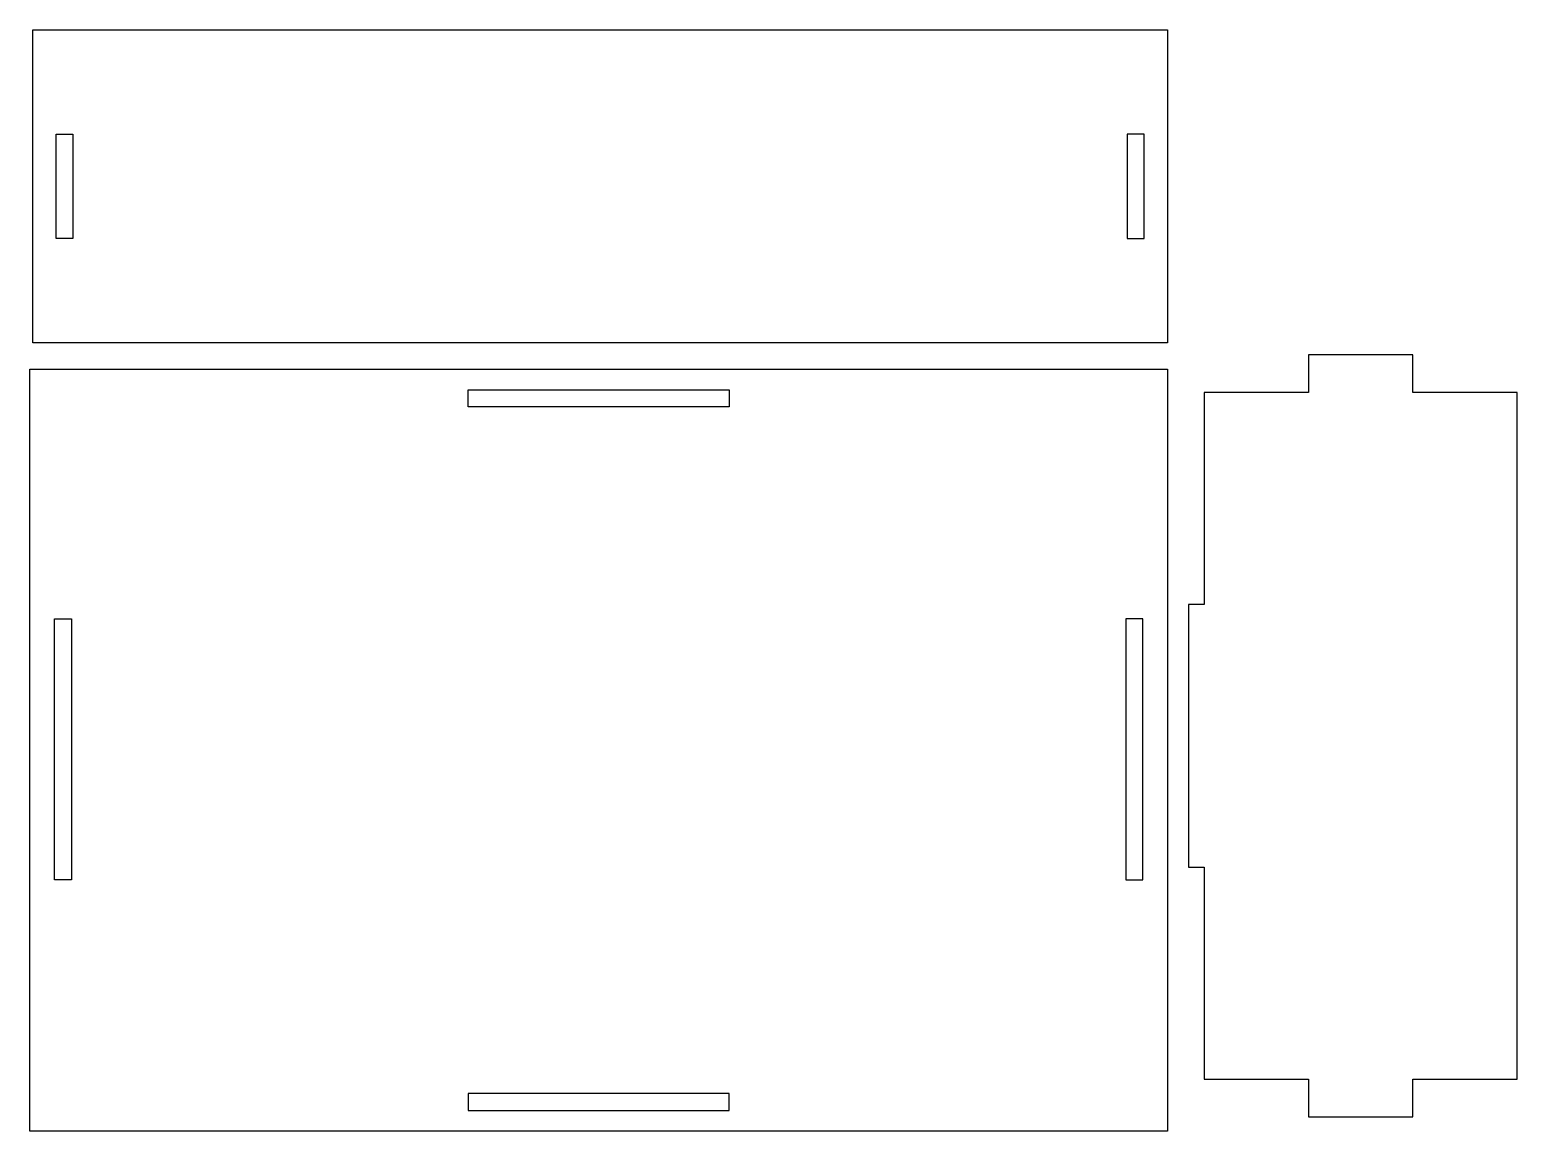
# Model space of a CAD drawing. Extents: x -109 to 176, y -348 to -137.
import ezdxf

# ---------------------------------------------------------------- set-up
doc = ezdxf.new("R2010")
doc.units = 0
doc.layers.add('DEFAULT', color=7, linetype='CONTINUOUS')

msp = doc.modelspace()

# ---------------------------------------------------------------- linework, layer by layer
at = {"layer": 'DEFAULT'}
for points in [[(-108.44, -197), (-108.44, -137), (109, -137), (109, -197)], [(-100.72, -177), (-103.97, -177), (-103.97, -157), (-100.72, -157)], [(104.53, -157), (101.28, -157), (101.28, -177), (104.53, -177)], [(109, -348), (-109, -348), (-109, -202), (109, -202)], [(-25, -209.25), (-25, -206), (25, -206), (25, -209.25)], [(-101, -299.86), (-104.25, -299.86), (-104.25, -249.86), (-101, -249.86)], [(104.25, -249.86), (101, -249.86), (101, -299.86), (104.25, -299.86)], [(-25, -340.75), (-25, -344), (25, -344), (25, -340.75)]]:
    msp.add_lwpolyline(points, close=True, dxfattribs=at)
msp.add_polyline3d([(113, -297.39, 0.25), (116, -297.39, 0.25), (116, -338, 0.25), (136, -338, 0.25), (136, -345.25, 0.25), (156, -345.25, 0.25), (156, -338, 0.25), (176, -338, 0.25), (176, -206.5, 0.25), (156, -206.5, 0.25), (156, -199.25, 0.25), (136, -199.25, 0.25), (136, -206.5, 0.25), (116, -206.5, 0.25), (116, -247.11, 0.25), (113, -247.11, 0.25)], close=True, dxfattribs=at)

doc.saveas('drawing.dxf')
